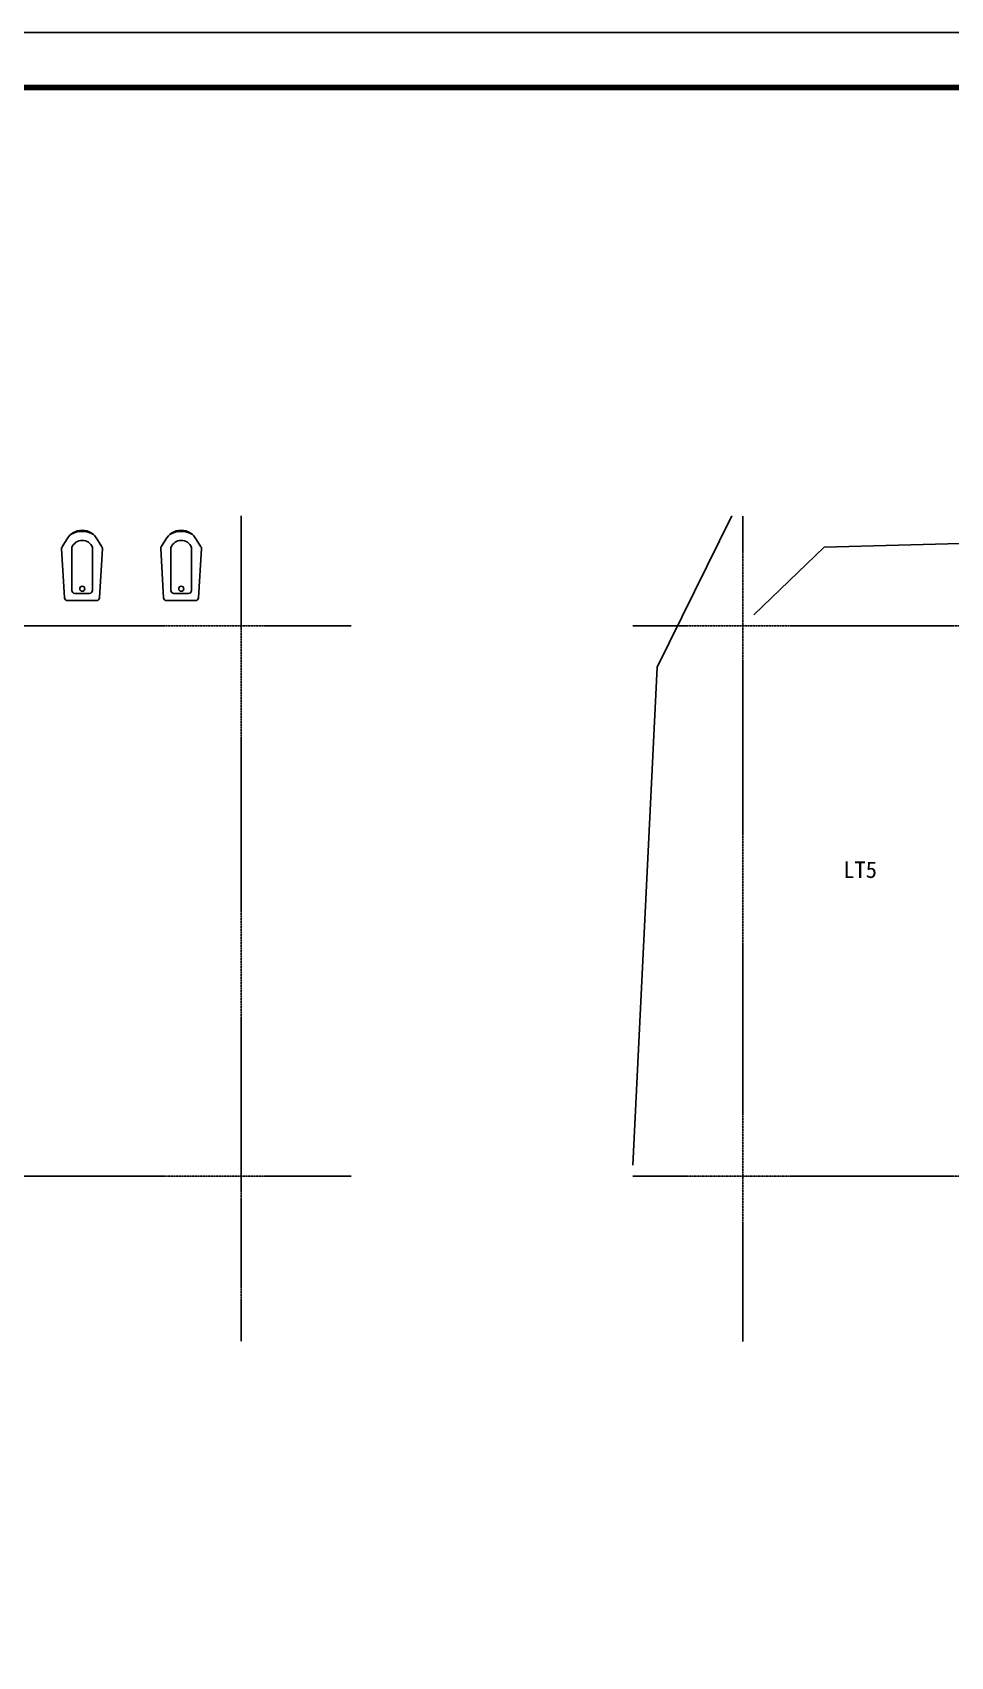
# Model space of a CAD drawing. Extents: x -737978 to 768813, y -372247 to 1140308.
# Drawn here: x 365666 to 374007, y -253665 to -238910 of the extents above; entities that cross this region are included whole.
import ezdxf

# ---------------------------------------------------------------- set-up
doc = ezdxf.new("R2010")
doc.units = 0
doc.header["$LTSCALE"] = 10
doc.header["$MEASUREMENT"] = 0
doc.linetypes.add('DOTE', pattern=[2.42, 2, -0.2, 0.02, -0.2])
for name, color, linetype in [('C-B', 7, 'CONTINUOUS'), ('DIM_LEAD', 3, 'CONTINUOUS'), ('DOTE', 1, 'DOTE'), ('J-FURN-厨卫', 253, 'CONTINUOUS'), ('J-粉刷线', 8, 'CONTINUOUS'), ('PUB_TITLE', 4, 'CONTINUOUS')]:
    doc.layers.add(name, color=color, linetype=linetype)
doc.styles.add('_TCH_DYN', font='')
doc.styles.get('_TCH_DYN').set_extended_font_data('SimSun')

# ---------------------------------------------------------------- blocks, each defined once
blk = doc.blocks.new('$plan$00002873')
at = {"layer": 'J-FURN-厨卫'}
for p, q in [((-92, -91), (-92, -482)), ((-66, -65), (69, -65)), ((95, -91), (95, -482))]:
    blk.add_line(p, q, dxfattribs=at)
blk.add_lwpolyline([(140, -552, -0.624736), (-140, -552), (-181, -489, -0.15876), (-185, -473), (-158, -24, -0.392703), (-132, 0), (132, 0, -0.392703), (158, -24), (185, -473, -0.161657), (181, -489)], format="xyb", close=True, dxfattribs=at)
blk.add_circle((2, -107), 23.1, dxfattribs=at)
for centre, radius, start, end in [((-66, -91), 26, 90, 180), ((69, -91), 26, 0, 90), ((2, -447), 99.9, 200.5982, 339.4018), ((0, -422), 207, 240.0293, 299.9707)]:
    blk.add_arc(centre, radius, start, end, dxfattribs=at)

msp = doc.modelspace()

# ---------------------------------------------------------------- linework, layer by layer
at = {"layer": 'C-B'}
msp.add_lwpolyline([(367561.1, -250302.2), (367561.1, -249502.2)], dxfattribs=at)
at = {"layer": 'DOTE'}
for p, q in [((367561.1, -243302.2), (367561.1, -250802.2)), ((372120.9, -250802.2), (372120.9, -243302.2)), ((355161.1, -244302.2), (368562.3, -244302.2)), ((371120.9, -244302.2), (384522, -244302.2)), ((355161.1, -249302.2), (368562.3, -249302.2)), ((371120.9, -249302.2), (384522, -249302.2))]:
    msp.add_line(p, q, dxfattribs=at)
at = {"layer": 'J-粉刷线'}
for points in [[(371120.9, -249202.2), (371342.5, -244675.3), (372020.9, -243302.2)], [(372220.9, -244202.2), (372860.1, -243586.2), (383420.9, -243302.2)]]:
    msp.add_lwpolyline(points, dxfattribs=at)
at = {"layer": 'PUB_TITLE', "color": 6}
msp.add_lwpolyline([(327698, -268609.7), (390748, -268609.7), (390748, -238909.7), (327698, -238909.7)], close=True, dxfattribs=at)
at = {"layer": 'PUB_TITLE', "color": 6, "const_width": 50}
msp.add_lwpolyline([(328948, -268109.7), (390248, -268109.7), (390248, -239409.7), (328948, -239409.7)], close=True, dxfattribs=at)

# ---------------------------------------------------------------- block references
at = {"layer": 'J-FURN-厨卫', "xscale": -1, "rotation": 180}
for p in [(366115.6, -244071.2), (367015.6, -244071.2)]:
    msp.add_blockref('$plan$00002873', p, dxfattribs=at)

# ---------------------------------------------------------------- texts
at = {"layer": 'DIM_LEAD', "color": 0, "linetype": 'Continuous', "style": '_TCH_DYN'}
msp.add_text('LT5', height=150, dxfattribs=at).set_placement((373032.9, -246591.6))

doc.saveas('drawing.dxf')
